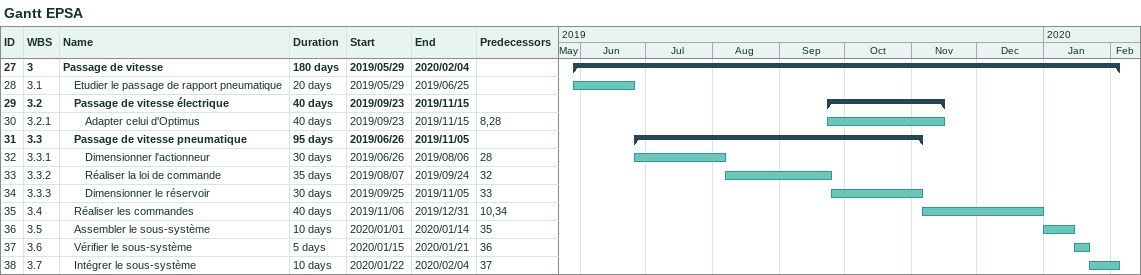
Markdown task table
Gantt EPSA

| ID | WBS | Task | Duration | Start | Finish | Predecessors |
|---|---|---|---|---|---|---|
| 27 | 3 | **Passage de vitesse** | 180d | 2019-05-29 | 2020-02-04 |  |
| 28 | 3.1 | Etudier le passage de rapport pneumatique | 20d | 2019-05-29 | 2019-06-25 |  |
| 29 | 3.2 | **Passage de vitesse électrique** | 40d | 2019-09-23 | 2019-11-15 |  |
| 30 | 3.2.1 | Adapter celui d'Optimus | 40d | 2019-09-23 | 2019-11-15 | 8, 28 |
| 31 | 3.3 | **Passage de vitesse pneumatique** | 95d | 2019-06-26 | 2019-11-05 |  |
| 32 | 3.3.1 | Dimensionner l'actionneur | 30d | 2019-06-26 | 2019-08-06 | 28 |
| 33 | 3.3.2 | Réaliser la loi de commande | 35d | 2019-08-07 | 2019-09-24 | 32 |
| 34 | 3.3.3 | Dimensionner le réservoir | 30d | 2019-09-25 | 2019-11-05 | 33 |
| 35 | 3.4 | Réaliser les commandes | 40d | 2019-11-06 | 2019-12-31 | 10, 34 |
| 36 | 3.5 | Assembler le sous-système | 10d | 2020-01-01 | 2020-01-14 | 35 |
| 37 | 3.6 | Vérifier le sous-système | 5d | 2020-01-15 | 2020-01-21 | 36 |
| 38 | 3.7 | Intégrer le sous-système | 10d | 2020-01-22 | 2020-02-04 | 37 |
